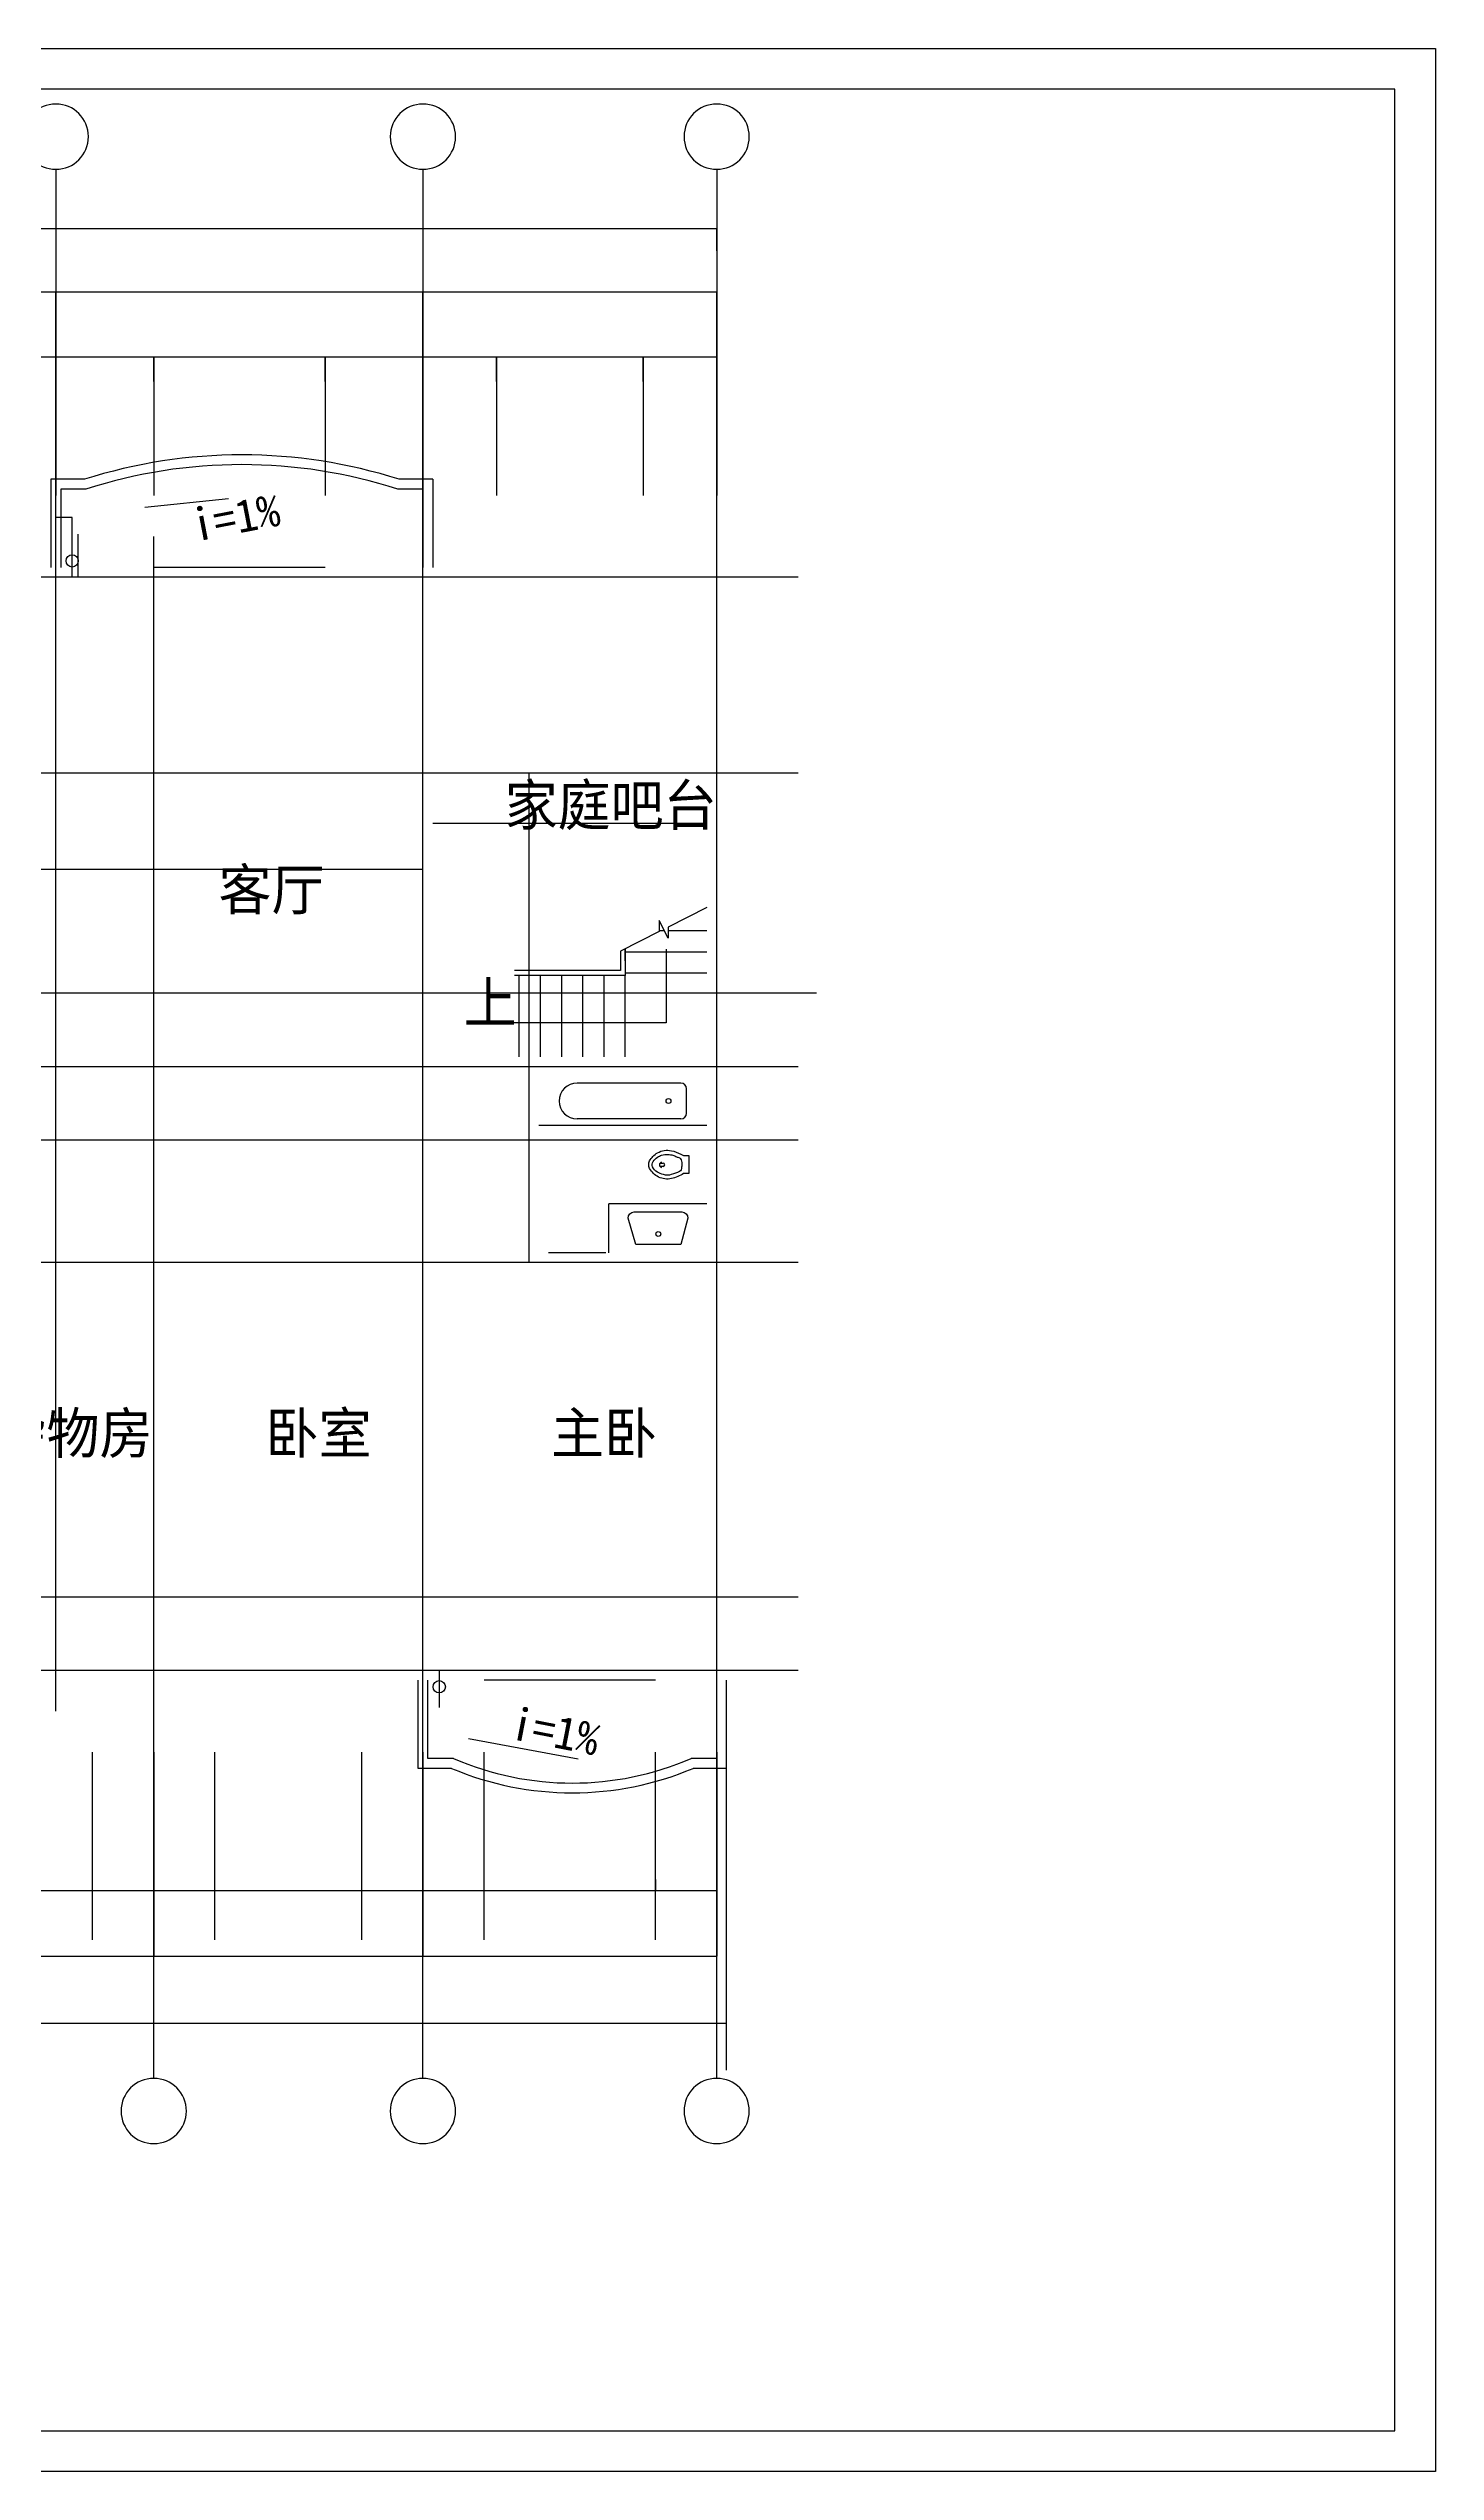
# Model space of a CAD drawing. Header units: metres. Extents: x 338339 to 1133840, y -479113 to 96125.
# Drawn here: x 504076 to 521077, y -183576 to -153876 of the extents above; entities that cross this region are included whole.
import ezdxf

# ---------------------------------------------------------------- set-up
doc = ezdxf.new("R2010")
doc.units = ezdxf.units.M
for name, color, linetype in [('AXIS', 3, 'Continuous'), ('DOTE', 1, 'Continuous'), ('PUB_DIM', 3, 'Continuous'), ('PUB_TEXT', 7, 'Continuous'), ('PUB_TITLE', 4, 'Continuous'), ('STAIR', 2, 'Continuous'), ('ZZ-1', 7, 'Continuous')]:
    doc.layers.add(name, color=color, linetype=linetype)
doc.dimstyles.get("Standard").update_dxf_attribs({"dimtxt": 2.5, "dimasz": 2.5, "dimexe": 1.25, "dimexo": 0.625, "dimtad": 1, "dimcen": 2.5, "dimazin": 3, "dimtfac": 1, "dimtmove": 0, "dimatfit": 3})

# ---------------------------------------------------------------- blocks, each defined once
blk = doc.blocks.new('_AXISO')
blk.add_circle((0, 0), 0.5)
blk = doc.blocks.new('$PLAN$00000379')
for p, q in [((-574.82, 18.03), (-536.01, 18.03)), ((-571.79, 18.03), (-571.79, 18.03)), ((-536.01, -21.97), (-576.12, -21.44))]:
    blk.add_line(p, q)
for points in [[(-285, -110, -0.08), (-434.24, -171.11, -0.17), (-591.86, -152.05, -0.15), (-702.09, -45.51, -0.25), (-702.09, 45.51, -0.14), (-606.56, 144.46, -0.19), (-434.24, 171.11, -0.07), (-319.8, 127.98, 0.01), (-285, 110), (-220, 110), (-220, -110)], [(-306.93, -0.87, -0.07), (-317.35, -63.71, -0.22), (-336.99, -85.07, -0.02), (-436.05, -122.27, -0.16), (-533.25, -122.27, -0.08), (-606.18, -91.93, -0.19), (-665.8, -26.45, -0.25), (-657.73, 38.66, -0.08), (-606.18, 90.19, -0.08), (-556.07, 115.14, -0.09), (-476.99, 125.64, -0.07), (-415.74, 114.27, -0.02), (-371.35, 97.08, 0.02), (-336.99, 83.33, -0.16), (-323.76, 73, -0.17), (-307.53, 11.58)]]:
    blk.add_lwpolyline(points, format="xyb", close=True)
for centre, radius, start, end in [((-548.84, -2.59), 33.16, 100.05, 259.95), ((-536.01, -1.97), 20, 270, 90)]:
    blk.add_arc(centre, radius, start, end)
blk = doc.blocks.new('*D172')
for p, q in [((489146.14, -178356.9), (489146.14, -178081.9)), ((489146.39, -178081.9), (500763.64, -178081.9)), ((500768.64, -178081.9), (512385.89, -178081.9)), ((512386.14, -178356.9), (512386.14, -178081.9))]:
    blk.add_line(p, q)
at = {"layer": 'Defpoints'}
for p in [(489146.14, -178081.9), (489146.14, -178356.9), (512386.14, -178356.9)]:
    blk.add_point(p, dxfattribs=at)
at = {"layer": 'PUB_DIM', "insert": (500766.14, -178081.9), "char_height": 1, "attachment_point": 5}
blk.add_mtext('23240', dxfattribs=at)
blk = doc.blocks.new('*D184')
for p, q in [((510464.14, -176456.9), (509415.89, -176456.9)), ((509416.14, -176756.9), (509416.14, -176456.9)), ((511516.39, -176456.9), (510468.14, -176456.9)), ((511516.14, -176756.9), (511516.14, -176456.9))]:
    blk.add_line(p, q)
at = {"layer": 'Defpoints'}
for p in [(511516.14, -176456.9), (509416.14, -176756.9), (511516.14, -176756.9)]:
    blk.add_point(p, dxfattribs=at)
at = {"layer": 'PUB_DIM', "insert": (510466.14, -176456.9), "char_height": 1, "attachment_point": 5}
blk.add_mtext('2100', dxfattribs=at)
blk = doc.blocks.new('*D185')
for p, q in [((508666.14, -174756.9), (508666.14, -177256.9)), ((512266.14, -174756.9), (512266.14, -177256.9)), ((508666.39, -177256.9), (510464.14, -177256.9)), ((510468.14, -177256.9), (512265.89, -177256.9))]:
    blk.add_line(p, q)
at = {"layer": 'Defpoints'}
for p in [(508666.14, -174756.9), (512266.14, -174756.9), (508666.14, -177256.9)]:
    blk.add_point(p, dxfattribs=at)
at = {"layer": 'AXIS', "insert": (510466.14, -177256.9), "char_height": 1, "attachment_point": 5}
blk.add_mtext('3600', dxfattribs=at)
blk = doc.blocks.new('*D186')
for p, q in [((504989.64, -176456.9), (504615.89, -176456.9)), ((504616.14, -176756.9), (504616.14, -176456.9)), ((505366.39, -176456.9), (504992.64, -176456.9)), ((505366.14, -176756.9), (505366.14, -176456.9))]:
    blk.add_line(p, q)
at = {"layer": 'Defpoints'}
for p in [(505366.14, -176456.9), (504616.14, -176756.9), (505366.14, -176756.9)]:
    blk.add_point(p, dxfattribs=at)
at = {"layer": 'PUB_DIM', "insert": (504991.14, -176456.9), "char_height": 1, "attachment_point": 5}
blk.add_mtext('750', dxfattribs=at)
blk = doc.blocks.new('*D187')
for p, q in [((502066.14, -174756.9), (502066.14, -177256.9)), ((505366.14, -174756.9), (505366.14, -177256.9)), ((502066.39, -177256.9), (503714.14, -177256.9)), ((503718.14, -177256.9), (505365.89, -177256.9))]:
    blk.add_line(p, q)
at = {"layer": 'Defpoints'}
for p in [(502066.14, -174756.9), (505366.14, -174756.9), (502066.14, -177256.9)]:
    blk.add_point(p, dxfattribs=at)
at = {"layer": 'AXIS', "insert": (503716.14, -177256.9), "char_height": 1, "attachment_point": 5}
blk.add_mtext('3300', dxfattribs=at)
blk = doc.blocks.new('*D197')
for p, q in [((503714.14, -176456.9), (502815.89, -176456.9)), ((502816.14, -176756.9), (502816.14, -176456.9)), ((504616.39, -176456.9), (503718.14, -176456.9)), ((504616.14, -176756.9), (504616.14, -176456.9))]:
    blk.add_line(p, q)
at = {"layer": 'Defpoints'}
for p in [(504616.14, -176456.9), (502816.14, -176756.9), (504616.14, -176756.9)]:
    blk.add_point(p, dxfattribs=at)
at = {"layer": 'PUB_DIM', "insert": (503716.14, -176456.9), "char_height": 1, "attachment_point": 5}
blk.add_mtext('1800', dxfattribs=at)
blk = doc.blocks.new('*D198')
for p, q in [((507014.14, -176456.9), (506115.89, -176456.9)), ((506116.14, -176756.9), (506116.14, -176456.9)), ((507916.39, -176456.9), (507018.14, -176456.9)), ((507916.14, -176756.9), (507916.14, -176456.9))]:
    blk.add_line(p, q)
at = {"layer": 'Defpoints'}
for p in [(507916.14, -176456.9), (506116.14, -176756.9), (507916.14, -176756.9)]:
    blk.add_point(p, dxfattribs=at)
at = {"layer": 'PUB_DIM', "insert": (507016.14, -176456.9), "char_height": 1, "attachment_point": 5}
blk.add_mtext('1800', dxfattribs=at)
blk = doc.blocks.new('*D199')
for p, q in [((505366.14, -174756.9), (505366.14, -177256.9)), ((508666.14, -174756.9), (508666.14, -177256.9)), ((505366.39, -177256.9), (507014.14, -177256.9)), ((507018.14, -177256.9), (508665.89, -177256.9))]:
    blk.add_line(p, q)
at = {"layer": 'Defpoints'}
for p in [(505366.14, -174756.9), (508666.14, -174756.9), (505366.14, -177256.9)]:
    blk.add_point(p, dxfattribs=at)
at = {"layer": 'AXIS', "insert": (507016.14, -177256.9), "char_height": 1, "attachment_point": 5}
blk.add_mtext('3300', dxfattribs=at)
blk = doc.blocks.new('*D200')
for p, q in [((505739.64, -176456.9), (505365.89, -176456.9)), ((505366.14, -176756.9), (505366.14, -176456.9)), ((506116.39, -176456.9), (505742.64, -176456.9)), ((506116.14, -176756.9), (506116.14, -176456.9))]:
    blk.add_line(p, q)
at = {"layer": 'Defpoints'}
for p in [(506116.14, -176456.9), (505366.14, -176756.9), (506116.14, -176756.9)]:
    blk.add_point(p, dxfattribs=at)
at = {"layer": 'PUB_DIM', "insert": (505741.14, -176456.9), "char_height": 1, "attachment_point": 5}
blk.add_mtext('750', dxfattribs=at)
blk = doc.blocks.new('*D201')
for p, q in [((509039.64, -176456.9), (508665.89, -176456.9)), ((508666.14, -176756.9), (508666.14, -176456.9)), ((509416.39, -176456.9), (509042.64, -176456.9)), ((509416.14, -176756.9), (509416.14, -176456.9))]:
    blk.add_line(p, q)
at = {"layer": 'Defpoints'}
for p in [(509416.14, -176456.9), (508666.14, -176756.9), (509416.14, -176756.9)]:
    blk.add_point(p, dxfattribs=at)
at = {"layer": 'PUB_DIM', "insert": (509041.14, -176456.9), "char_height": 1, "attachment_point": 5}
blk.add_mtext('750', dxfattribs=at)
blk = doc.blocks.new('*D202')
for p, q in [((508289.64, -176456.9), (507915.89, -176456.9)), ((507916.14, -176756.9), (507916.14, -176456.9)), ((508666.39, -176456.9), (508292.64, -176456.9)), ((508666.14, -176756.9), (508666.14, -176456.9))]:
    blk.add_line(p, q)
at = {"layer": 'Defpoints'}
for p in [(508666.14, -176456.9), (507916.14, -176756.9), (508666.14, -176756.9)]:
    blk.add_point(p, dxfattribs=at)
at = {"layer": 'PUB_DIM', "insert": (508291.14, -176456.9), "char_height": 1, "attachment_point": 5}
blk.add_mtext('750', dxfattribs=at)
blk = doc.blocks.new('*D203')
for p, q in [((511516.14, -176319.48), (511516.14, -176456.9)), ((512266.14, -176319.48), (512266.14, -176456.9)), ((511889.64, -176456.9), (511515.89, -176456.9)), ((512266.39, -176456.9), (511892.64, -176456.9))]:
    blk.add_line(p, q)
at = {"layer": 'Defpoints'}
for p in [(511516.14, -176319.48), (512266.14, -176319.48), (512266.14, -176456.9)]:
    blk.add_point(p, dxfattribs=at)
at = {"layer": 'PUB_DIM', "insert": (511891.14, -176456.9), "char_height": 1, "attachment_point": 5}
blk.add_mtext('750', dxfattribs=at)
blk = doc.blocks.new('*D206')
for p, q in [((489266.14, -156356.9), (489266.14, -156081.9)), ((489266.39, -156081.9), (500763.64, -156081.9)), ((500768.64, -156081.9), (512265.89, -156081.9)), ((512266.14, -156356.9), (512266.14, -156081.9))]:
    blk.add_line(p, q)
at = {"layer": 'Defpoints'}
for p in [(489266.14, -156081.9), (489266.14, -156356.9), (512266.14, -156356.9)]:
    blk.add_point(p, dxfattribs=at)
at = {"layer": 'PUB_DIM', "insert": (500766.14, -156081.9), "char_height": 1, "attachment_point": 5}
blk.add_mtext('23000', dxfattribs=at)
blk = doc.blocks.new('*D229')
for p, q in [((508666.14, -159356.9), (508666.14, -156856.9)), ((508666.39, -156856.9), (510464.14, -156856.9)), ((510468.14, -156856.9), (512265.89, -156856.9)), ((512266.14, -159356.9), (512266.14, -156856.9))]:
    blk.add_line(p, q)
at = {"layer": 'Defpoints'}
for p in [(508666.14, -156856.9), (508666.14, -159356.9), (512266.14, -159356.9)]:
    blk.add_point(p, dxfattribs=at)
at = {"layer": 'AXIS', "insert": (510466.14, -156856.9), "char_height": 1, "attachment_point": 5}
blk.add_mtext('3600', dxfattribs=at)
blk = doc.blocks.new('*D231')
for p, q in [((504166.14, -159356.9), (504166.14, -156856.9)), ((504166.39, -156856.9), (506414.14, -156856.9)), ((506418.14, -156856.9), (508665.89, -156856.9)), ((508666.14, -159356.9), (508666.14, -156856.9))]:
    blk.add_line(p, q)
at = {"layer": 'Defpoints'}
for p in [(504166.14, -156856.9), (504166.14, -159356.9), (508666.14, -159356.9)]:
    blk.add_point(p, dxfattribs=at)
at = {"layer": 'AXIS', "insert": (506416.14, -156856.9), "char_height": 1, "attachment_point": 5}
blk.add_mtext('4500', dxfattribs=at)
blk = doc.blocks.new('*D232')
for p, q in [((500766.14, -159356.9), (500766.14, -156856.9)), ((500766.39, -156856.9), (502464.14, -156856.9)), ((502468.14, -156856.9), (504165.89, -156856.9)), ((504166.14, -159356.9), (504166.14, -156856.9))]:
    blk.add_line(p, q)
at = {"layer": 'Defpoints'}
for p in [(500766.14, -156856.9), (500766.14, -159356.9), (504166.14, -159356.9)]:
    blk.add_point(p, dxfattribs=at)
at = {"layer": 'AXIS', "insert": (502466.14, -156856.9), "char_height": 1, "attachment_point": 5}
blk.add_mtext('3400', dxfattribs=at)
blk = doc.blocks.new('*D233')
for p, q in [((509566.14, -157956.9), (509566.14, -157656.9)), ((509566.39, -157656.9), (510464.14, -157656.9)), ((510468.14, -157656.9), (511365.89, -157656.9)), ((511366.14, -157956.9), (511366.14, -157656.9))]:
    blk.add_line(p, q)
at = {"layer": 'Defpoints'}
for p in [(509566.14, -157656.9), (509566.14, -157956.9), (511366.14, -157956.9)]:
    blk.add_point(p, dxfattribs=at)
at = {"layer": 'PUB_DIM', "insert": (510466.14, -157656.9), "char_height": 1, "attachment_point": 5}
blk.add_mtext('1800', dxfattribs=at)
blk = doc.blocks.new('*D234')
for p, q in [((504166.14, -157956.9), (504166.14, -157656.9)), ((504166.39, -157656.9), (504764.14, -157656.9)), ((504768.14, -157656.9), (505365.89, -157656.9)), ((505366.14, -157956.9), (505366.14, -157656.9))]:
    blk.add_line(p, q)
at = {"layer": 'Defpoints'}
for p in [(504166.14, -157656.9), (504166.14, -157956.9), (505366.14, -157956.9)]:
    blk.add_point(p, dxfattribs=at)
at = {"layer": 'PUB_DIM', "insert": (504766.14, -157656.9), "char_height": 1, "attachment_point": 5}
blk.add_mtext('1200', dxfattribs=at)
blk = doc.blocks.new('*D236')
for p, q in [((503216.14, -157956.9), (503216.14, -157656.9)), ((503216.39, -157656.9), (503689.64, -157656.9)), ((503692.64, -157656.9), (504165.89, -157656.9)), ((504166.14, -157956.9), (504166.14, -157656.9))]:
    blk.add_line(p, q)
at = {"layer": 'Defpoints'}
for p in [(503216.14, -157656.9), (503216.14, -157956.9), (504166.14, -157956.9)]:
    blk.add_point(p, dxfattribs=at)
at = {"layer": 'PUB_DIM', "insert": (503691.14, -157656.9), "char_height": 1, "attachment_point": 5}
blk.add_mtext('950', dxfattribs=at)
blk = doc.blocks.new('*D237')
for p, q in [((505366.14, -157956.9), (505366.14, -157656.9)), ((505366.39, -157656.9), (506414.14, -157656.9)), ((506418.14, -157656.9), (507465.89, -157656.9)), ((507466.14, -157956.9), (507466.14, -157656.9))]:
    blk.add_line(p, q)
at = {"layer": 'Defpoints'}
for p in [(505366.14, -157656.9), (505366.14, -157956.9), (507466.14, -157956.9)]:
    blk.add_point(p, dxfattribs=at)
at = {"layer": 'PUB_DIM', "insert": (506416.14, -157656.9), "char_height": 1, "attachment_point": 5}
blk.add_mtext('2100', dxfattribs=at)
blk = doc.blocks.new('*D238')
for p, q in [((507466.14, -157956.9), (507466.14, -157656.9)), ((507466.39, -157656.9), (508064.14, -157656.9)), ((508068.14, -157656.9), (508665.89, -157656.9)), ((508666.14, -157956.9), (508666.14, -157656.9))]:
    blk.add_line(p, q)
at = {"layer": 'Defpoints'}
for p in [(507466.14, -157656.9), (507466.14, -157956.9), (508666.14, -157956.9)]:
    blk.add_point(p, dxfattribs=at)
at = {"layer": 'PUB_DIM', "insert": (508066.14, -157656.9), "char_height": 1, "attachment_point": 5}
blk.add_mtext('1200', dxfattribs=at)
blk = doc.blocks.new('*D239')
for p, q in [((508666.14, -157956.9), (508666.14, -157656.9)), ((508666.39, -157656.9), (509114.64, -157656.9)), ((509117.64, -157656.9), (509565.89, -157656.9)), ((509566.14, -157956.9), (509566.14, -157656.9))]:
    blk.add_line(p, q)
at = {"layer": 'Defpoints'}
for p in [(508666.14, -157656.9), (508666.14, -157956.9), (509566.14, -157956.9)]:
    blk.add_point(p, dxfattribs=at)
at = {"layer": 'PUB_DIM', "insert": (509116.14, -157656.9), "char_height": 1, "attachment_point": 5}
blk.add_mtext('900', dxfattribs=at)
blk = doc.blocks.new('*D240')
for p, q in [((511366.14, -157956.9), (511366.14, -157656.9)), ((511366.39, -157656.9), (511814.64, -157656.9)), ((511817.64, -157656.9), (512265.89, -157656.9)), ((512266.14, -157956.9), (512266.14, -157656.9))]:
    blk.add_line(p, q)
at = {"layer": 'Defpoints'}
for p in [(511366.14, -157656.9), (511366.14, -157956.9), (512266.14, -157956.9)]:
    blk.add_point(p, dxfattribs=at)
at = {"layer": 'PUB_DIM', "insert": (511816.14, -157656.9), "char_height": 1, "attachment_point": 5}
blk.add_mtext('900', dxfattribs=at)
blk = doc.blocks.new('*D244')
for p, q in [((504264.64, -159623.43), (504165.89, -159623.43)), ((504166.14, -160356.9), (504166.14, -159623.43)), ((504366.39, -159623.43), (504267.64, -159623.43)), ((504366.14, -160356.9), (504366.14, -159623.43))]:
    blk.add_line(p, q)
at = {"layer": 'Defpoints'}
for p in [(504366.14, -159623.43), (504166.14, -160356.9), (504366.14, -160356.9)]:
    blk.add_point(p, dxfattribs=at)
at = {"layer": 'PUB_DIM', "insert": (504266.14, -159623.43), "char_height": 1, "attachment_point": 5}
blk.add_mtext('200', dxfattribs=at)
blk = doc.blocks.new('*D245')
for p, q in [((504440.89, -159828.25), (504440.64, -159828.25)), ((504441.14, -160356.9), (504441.14, -159828.25)), ((504441.14, -160156.9), (504441.14, -159828.25)), ((504441.14, -159828.25), (504441.14, -159828.25)), ((504441.39, -159828.25), (504441.64, -159828.25))]:
    blk.add_line(p, q)
at = {"layer": 'Defpoints'}
for p in [(504441.14, -159828.25), (504441.14, -160156.9), (504441.14, -160356.9)]:
    blk.add_point(p, dxfattribs=at)
at = {"layer": 'PUB_DIM', "insert": (504441.14, -159827.125), "char_height": 1, "attachment_point": 5}
blk.add_mtext('0', dxfattribs=at)
blk = doc.blocks.new('*D248')
for p, q in [((508866.14, -173756.9), (508866.14, -174187.24)), ((508866.14, -173956.9), (508866.14, -174187.24)), ((508865.89, -174187.24), (508865.64, -174187.24)), ((508866.14, -174187.24), (508866.14, -174187.24)), ((508866.39, -174187.24), (508866.64, -174187.24))]:
    blk.add_line(p, q)
at = {"layer": 'Defpoints'}
for p in [(508866.14, -173756.9), (508866.14, -173956.9), (508866.14, -174187.24)]:
    blk.add_point(p, dxfattribs=at)
at = {"layer": 'PUB_DIM', "insert": (508866.14, -174186.115), "char_height": 1, "attachment_point": 5}
blk.add_mtext('0', dxfattribs=at)
blk = doc.blocks.new('*D249')
for p, q in [((508866.14, -173756.9), (508866.14, -174209.5)), ((508866.14, -173956.9), (508866.14, -174209.5)), ((508865.89, -174209.5), (508865.64, -174209.5)), ((508866.14, -174209.5), (508866.14, -174209.5)), ((508866.39, -174209.5), (508866.64, -174209.5))]:
    blk.add_line(p, q)
at = {"layer": 'Defpoints'}
for p in [(508866.14, -173756.9), (508866.14, -173956.9), (508866.14, -174209.5)]:
    blk.add_point(p, dxfattribs=at)
at = {"layer": 'PUB_DIM', "insert": (508866.14, -174208.375), "char_height": 1, "attachment_point": 5}
blk.add_mtext('0', dxfattribs=at)

msp = doc.modelspace()

# ---------------------------------------------------------------- linework, layer by layer
for p, q in [((504106.14, -159156.9), (504106.14, -160236.9)), ((504516.14, -159156.9), (504106.14, -159156.9)), ((504516.14, -159156.9), (504106.14, -159156.9)), ((508786.14, -159156.9), (508376.14, -159156.9)), ((508786.14, -159156.9), (508786.14, -160236.9)), ((504226.14, -159276.9), (504226.14, -160236.9)), ((504534.88, -159276.9), (504226.14, -159276.9)), ((508666.14, -159276.9), (508357.39, -159276.9)), ((508666.14, -159276.9), (508666.14, -160236.9)), ((507466.14, -160236.9), (505366.14, -160236.9)), ((512146.14, -163376.9), (508786.14, -163376.9)), ((511562.51, -164686.9), (511623.05, -164686.9)), ((511669.84, -164686.9), (512146.14, -164686.9)), ((511086.14, -164940.15), (511086.14, -165176.9)), ((511146.14, -165056.9), (511146.14, -164909.93)), ((511146.14, -164909.93), (511146.14, -165236.9)), ((511146.14, -164946.9), (512146.14, -164946.9)), ((511086.14, -165176.9), (509786.14, -165176.9)), ((511146.14, -165236.9), (509786.14, -165236.9)), ((511146.14, -165236.9), (509786.14, -165236.9)), ((509846.14, -166236.9), (509846.14, -165236.9)), ((510106.14, -166236.9), (510106.14, -165236.9)), ((510366.14, -166236.9), (510366.14, -165236.9)), ((510626.14, -166236.9), (510626.14, -165236.9)), ((510886.14, -166236.9), (510886.14, -165236.9)), ((511146.14, -165206.9), (512146.14, -165206.9)), ((511146.14, -166236.9), (511146.14, -165236.9)), ((511826.14, -166556.9), (510556.14, -166556.9)), ((511896.14, -166926.9), (511896.14, -166626.9)), ((512146.14, -167076.9), (510086.14, -167076.9)), ((511826.14, -166996.9), (510556.14, -166996.9)), ((512146.14, -168036.9), (510945.94, -168036.9)), ((510945.94, -168636.9), (510945.94, -168036.9)), ((510906.14, -168636.9), (510206.14, -168636.9)), ((508606.14, -174956.9), (508606.14, -173876.9)), ((508726.14, -174836.9), (508726.14, -173876.9)), ((511516.14, -173876.9), (509416.14, -173876.9)), ((512266.14, -174836.9), (512266.14, -173876.9)), ((512386.14, -174956.9), (512386.14, -173876.9)), ((509040.66, -174836.9), (508726.14, -174836.9)), ((512266.14, -174836.9), (511951.61, -174836.9)), ((509016.14, -174956.9), (508606.14, -174956.9)), ((509016.14, -174956.9), (508606.14, -174956.9)), ((512386.14, -174956.9), (511976.14, -174956.9))]:
    msp.add_line(p, q)
for centre, radius in [((504366.14, -160156.9), 75), ((511676.14, -166776.9), 30), ((511550.32, -168407.02), 30), ((508866.14, -173956.9), 75)]:
    msp.add_circle(centre, radius)
for centre, radius, start, end in [((506446.14, -165215.07), 6358.17, 72.33, 107.67), ((506446.14, -165215.07), 6238.17, 72.16, 107.84), ((510556.14, -166776.9), 220, 90, 270), ((511826.14, -166626.9), 70, 0, 90), ((511826.14, -166926.9), 70, 270, 0), ((510496.14, -171456.23), 3680.67, 246.71, 293.29), ((510496.14, -171456.23), 3800.67, 247.08, 292.92)]:
    msp.add_arc(centre, radius, start, end)
at = {"layer": 'AXIS'}
for p, q in [((504166.14, -155356.9), (504166.14, -159356.9)), ((508666.14, -155356.9), (508666.14, -159356.9)), ((512266.14, -155356.9), (512266.14, -159356.9)), ((505366.14, -157656.9), (505366.14, -159356.9)), ((507466.14, -157656.9), (507466.14, -159356.9)), ((509566.14, -157656.9), (509566.14, -159356.9)), ((511366.14, -157656.9), (511366.14, -159356.9)), ((504616.14, -177056.9), (504616.14, -174756.9)), ((505366.14, -178756.9), (505366.14, -174756.9)), ((506116.14, -177056.9), (506116.14, -174756.9)), ((507916.14, -177056.9), (507916.14, -174756.9)), ((508666.14, -178756.9), (508666.14, -174756.9)), ((509416.14, -177056.9), (509416.14, -174756.9)), ((511516.14, -177056.9), (511516.14, -174756.9)), ((512266.14, -178756.9), (512266.14, -174756.9)), ((512386.14, -178656.9), (512386.14, -174756.9))]:
    msp.add_line(p, q, dxfattribs=at)
at = {"layer": 'DOTE'}
for p, q in [((504166.14, -174256.9), (504166.14, -159356.9)), ((508666.14, -174756.9), (508666.14, -159356.9)), ((512266.14, -174756.9), (512266.14, -159356.9)), ((505366.14, -174756.9), (505366.14, -159856.9)), ((513266.14, -160356.9), (498466.14, -160356.9)), ((513266.14, -162756.9), (498466.14, -162756.9)), ((509966.14, -168756.9), (509966.14, -162756.9)), ((497253.15, -163936.9), (508666.14, -163936.9)), ((513489.42, -165456.9), (498466.14, -165456.9)), ((513266.14, -166356.9), (498466.14, -166356.9)), ((513266.14, -167256.9), (498466.14, -167256.9)), ((513266.14, -168756.9), (498466.14, -168756.9)), ((513266.14, -172856.9), (498466.14, -172856.9)), ((513266.14, -173756.9), (498466.14, -173756.9))]:
    msp.add_line(p, q, dxfattribs=at)
at = {"layer": 'PUB_DIM'}
for points in [[(505257.95, -159497.49), (506283.08, -159392.13)], [(511646.14, -164916.9), (511646.14, -165818.28), (509646.06, -165818.28)], [(509222.68, -174590.58), (510566.7, -174838.41)]]:
    msp.add_lwpolyline(points, dxfattribs=at)
at = {"layer": 'PUB_TITLE'}
for points in [[(479076.51, -183575.78), (479076.51, -153875.78), (521076.51, -153875.78), (521076.51, -183575.78)], [(481576.51, -183075.78), (520576.51, -183075.78), (520576.51, -154375.78), (481576.51, -154375.78)]]:
    msp.add_lwpolyline(points, close=True, dxfattribs=at)
at = {"layer": 'STAIR'}
for p, q in [((512146.14, -164406.19), (511669.72, -164646.18)), ((511562.55, -164700.17), (511086.14, -164940.15)), ((511562.15, -164566), (511562.55, -164700.17)), ((511670.12, -164780.34), (511562.15, -164566)), ((511669.72, -164646.18), (511670.12, -164780.34))]:
    msp.add_line(p, q, dxfattribs=at)
at = {"layer": 'ZZ-1'}
msp.add_lwpolyline([(511912.84, -168211.66), (511824.72, -168536.7), (511275.93, -168536.7), (511180.24, -168211.66, -0.41), (511254.8, -168137.1), (511838.28, -168137.1, -0.41), (511912.84, -168211.66)], format="xyb", dxfattribs=at)

# ---------------------------------------------------------------- block references
msp.add_blockref('$PLAN$00000379', (512146.14, -167556.9))
at = {"layer": 'AXIS', "xscale": -800, "yscale": 800, "zscale": 800}
for p in [(504166.14, -154956.9), (508666.14, -154956.9), (512266.14, -154956.9), (505366.14, -179156.9), (508666.14, -179156.9), (512266.14, -179156.9)]:
    msp.add_blockref('_AXISO', p, dxfattribs=at)

# ---------------------------------------------------------------- texts
at = {"layer": 'PUB_TEXT'}
for rotation, p in [(10.95, (505870.95, -159922.97)), (348.98, (509713.28, -174592.03))]:
    msp.add_text('i=1%', height=400, rotation=rotation, dxfattribs=at).set_placement(p)
for s, p in [('家庭吧台', (509666.37, -163399.57)), ('客厅', (506160.12, -164436.29)), ('上', (509164.64, -165818.28)), ('杂物房', (503402.44, -171098.2)), ('卧室', (506736.1, -171098.2)), ('主卧', (510234.24, -171098.2))]:
    msp.add_text(s, height=500, dxfattribs=at).set_placement(p)

# ---------------------------------------------------------------- dimensions: what is measured, and where the dimension line sits
at = {"layer": 'AXIS'}
for base, p1, p2, picture, middle in [((500766.14, -156856.9), (500766.14, -159356.9), (504166.14, -159356.9), '*D232', (502466.14, -156856.9)), ((504166.14, -156856.9), (504166.14, -159356.9), (508666.14, -159356.9), '*D231', (506416.14, -156856.9)), ((508666.14, -156856.9), (508666.14, -159356.9), (512266.14, -159356.9), '*D229', (510466.14, -156856.9)), ((502066.14, -177256.9), (502066.14, -174756.9), (505366.14, -174756.9), '*D187', (503716.14, -177256.9)), ((505366.14, -177256.9), (505366.14, -174756.9), (508666.14, -174756.9), '*D199', (507016.14, -177256.9)), ((508666.14, -177256.9), (508666.14, -174756.9), (512266.14, -174756.9), '*D185', (510466.14, -177256.9))]:
    dim = msp.add_linear_dim(base=base, p1=p1, p2=p2, dimstyle='Standard', dxfattribs=at)
    dim.commit()
    dim.dimension.update_dxf_attribs({"geometry": picture, "text_midpoint": middle})
at = {"layer": 'PUB_DIM'}
for base, p1, p2, picture, middle in [((489266.14, -156081.9), (489266.14, -156356.9), (512266.14, -156356.9), '*D206', (500766.14, -156081.9)), ((503216.14, -157656.9), (503216.14, -157956.9), (504166.14, -157956.9), '*D236', (503691.14, -157656.9)), ((504166.14, -157656.9), (504166.14, -157956.9), (505366.14, -157956.9), '*D234', (504766.14, -157656.9)), ((505366.14, -157656.9), (505366.14, -157956.9), (507466.14, -157956.9), '*D237', (506416.14, -157656.9)), ((507466.14, -157656.9), (507466.14, -157956.9), (508666.14, -157956.9), '*D238', (508066.14, -157656.9)), ((508666.14, -157656.9), (508666.14, -157956.9), (509566.14, -157956.9), '*D239', (509116.14, -157656.9)), ((509566.14, -157656.9), (509566.14, -157956.9), (511366.14, -157956.9), '*D233', (510466.14, -157656.9)), ((511366.14, -157656.9), (511366.14, -157956.9), (512266.14, -157956.9), '*D240', (511816.14, -157656.9)), ((504366.14, -159623.43), (504366.14, -160356.9), (504166.14, -160356.9), '*D244', (504266.14, -159623.43)), ((504441.14, -159828.25), (504441.14, -160356.9), (504441.14, -160156.9), '*D245', (504441.14, -159827.125)), ((508866.14, -174187.24), (508866.14, -173956.9), (508866.14, -173756.9), '*D248', (508866.14, -174186.115)), ((508866.14, -174209.5), (508866.14, -173956.9), (508866.14, -173756.9), '*D249', (508866.14, -174208.375)), ((512266.14, -176456.9), (512266.14, -176319.48), (511516.14, -176319.48), '*D203', (511891.14, -176456.9)), ((504616.14, -176456.9), (504616.14, -176756.9), (502816.14, -176756.9), '*D197', (503716.14, -176456.9)), ((505366.14, -176456.9), (505366.14, -176756.9), (504616.14, -176756.9), '*D186', (504991.14, -176456.9)), ((506116.14, -176456.9), (506116.14, -176756.9), (505366.14, -176756.9), '*D200', (505741.14, -176456.9)), ((507916.14, -176456.9), (507916.14, -176756.9), (506116.14, -176756.9), '*D198', (507016.14, -176456.9)), ((508666.14, -176456.9), (508666.14, -176756.9), (507916.14, -176756.9), '*D202', (508291.14, -176456.9)), ((509416.14, -176456.9), (509416.14, -176756.9), (508666.14, -176756.9), '*D201', (509041.14, -176456.9)), ((511516.14, -176456.9), (511516.14, -176756.9), (509416.14, -176756.9), '*D184', (510466.14, -176456.9)), ((489146.14, -178081.9), (489146.14, -178356.9), (512386.14, -178356.9), '*D172', (500766.14, -178081.9))]:
    dim = msp.add_linear_dim(base=base, p1=p1, p2=p2, dimstyle='Standard', dxfattribs=at)
    dim.commit()
    dim.dimension.update_dxf_attribs({"geometry": picture, "text_midpoint": middle})

doc.saveas('drawing.dxf')
